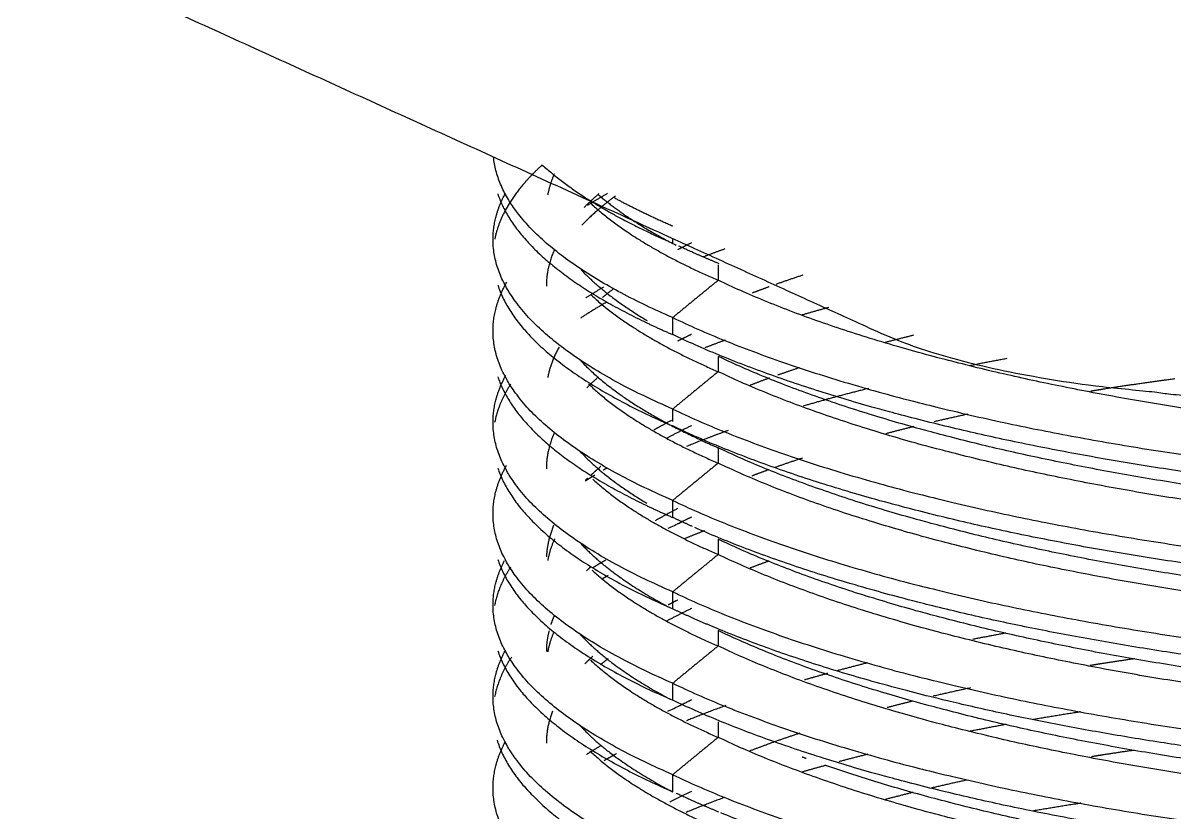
# Model space of a CAD drawing. Header units: millimetres. Extents: x 4812 to 5406, y -603 to -183.
# Drawn here: x 5298.33 to 5313.45, y -500.14 to -489.77 of the extents above; entities that cross this region are included whole.
import ezdxf

# ---------------------------------------------------------------- set-up
doc = ezdxf.new("R2010")
doc.units = ezdxf.units.MM
doc.header["$LTSCALE"] = 0.1
doc.layers.get('0').update_dxf_attribs({"lineweight": 13})

msp = doc.modelspace()

# ---------------------------------------------------------------- linework, layer by layer
at = {"lineweight": -3}
for points, weights, knots in [([(5298.327, -488.717), (5303.944, -491.274), (5309.561, -493.831), (5312.957, -495.377), (5318.499, -494.43), (5337.385, -491.201), (5356.271, -487.972), (5356.612, -487.914), (5356.953, -487.855)], [1, 1, 1, 0.707106781187, 1, 1, 1, 1, 1], [-79.6, -79.6, -79.6, -58.1, -58.1, -45.1, -45.1, -0.8, -0.8, 0, 0, 0]), ([(5305.141, -491.633), (5305.03, -491.734), (5304.937, -491.837), (5304.594, -492.219), (5304.517, -492.61)], [0.990837123838, 0.995103604758, 1, 0.98206816816, 0.972584802383], [-14.108422, -14.108422, -14.108422, -13.255755, -13.255755, -10.133074, -10.133074, -10.133074]), ([(5306.853, -493.638), (5310.316, -495.29), (5316.76, -495.796), (5323.205, -496.303), (5328.855, -495.412), (5334.506, -494.521), (5336.053, -492.798), (5336.495, -492.306), (5336.495, -491.8)], [1, 0.923879532511, 1, 0.923879532511, 1, 0.923879532511, 1, 0.976999908643, 0.967898949015], [-53.02302, -53.02302, -53.02302, -39.767265, -39.767265, -26.51151, -26.51151, -13.255755, -13.255755, -9.250478, -9.250478, -9.250478]), ([(5335.231, -492.509), (5333.614, -494.052), (5328.49, -494.857), (5323.086, -495.706), (5316.924, -495.218), (5310.761, -494.731), (5307.45, -493.148)], [0.993062179729, 0.927522817938, 1, 0.923879532511, 1, 0.923879532609, 0.999999999902], [-37.420999, -37.420999, -37.420999, -25.351796, -25.351796, -12.675898, -12.675898, 0, 0, 0]), ([(5306.853, -494.839), (5310.316, -496.49), (5316.76, -496.997), (5323.205, -497.503), (5328.855, -496.612), (5334.506, -495.721), (5336.053, -493.998), (5336.495, -493.506), (5336.495, -493.001)], [1, 0.923879532511, 1, 0.923879532511, 1, 0.923879532511, 1, 0.976999908643, 0.967898949015], [-53.02302, -53.02302, -53.02302, -39.767265, -39.767265, -26.51151, -26.51151, -13.255755, -13.255755, -9.250478, -9.250478, -9.250478]), ([(5335.248, -493.693), (5333.646, -495.248), (5328.49, -496.058), (5323.086, -496.907), (5316.924, -496.419), (5310.761, -495.931), (5307.45, -494.348)], [0.993820037785, 0.927106296916, 1, 0.923879532511, 1, 0.923879532511, 1], [-37.49036, -37.49036, -37.49036, -25.351796, -25.351796, -12.675898, -12.675898, 0, 0, 0]), ([(5334.496, -494.088), (5332.453, -495.067), (5328.855, -495.635), (5323.205, -496.526), (5316.76, -496.019), (5310.316, -495.512), (5306.853, -493.861)], [0.965590945302, 0.950151436096, 1, 0.923879532511, 1, 0.923879532511, 1], [-35.192228, -35.192228, -35.192228, -26.51151, -26.51151, -13.255755, -13.255755, 0, 0, 0]), ([(5306.853, -496.039), (5310.316, -497.69), (5316.76, -498.197), (5323.205, -498.704), (5328.855, -497.813), (5334.506, -496.922), (5336.053, -495.199), (5336.495, -494.706), (5336.495, -494.201)], [1, 0.923879532511, 1, 0.923879532511, 1, 0.923879532511, 1, 0.976999908643, 0.967898949015], [-53.02302, -53.02302, -53.02302, -39.767265, -39.767265, -26.51151, -26.51151, -13.255755, -13.255755, -9.250478, -9.250478, -9.250478]), ([(5333.891, -494.378), (5331.937, -495.315), (5328.49, -495.856), (5323.086, -496.705), (5316.924, -496.217), (5310.761, -495.73), (5307.45, -494.147)], [0.96565146601, 0.95005413795, 1, 0.923879532511, 1, 0.923879532511, 1], [-33.66899, -33.66899, -33.66899, -25.351796, -25.351796, -12.675898, -12.675898, 0, 0, 0]), ([(5313.442, -494.443), (5312.962, -494.506), (5312.501, -494.579), (5312.42, -494.592), (5312.34, -494.605)], [0.987311865977, 0.99301496611, 1, 0.998773571072, 0.997586661814], [-26.514973, -26.514973, -26.514973, -25.351796, -25.351796, -25.147566, -25.147566, -25.147566]), ([(5335.214, -494.927), (5333.582, -496.458), (5328.49, -497.258), (5323.086, -498.107), (5316.924, -497.619), (5310.761, -497.131), (5307.45, -495.549)], [0.992306382147, 0.927943288514, 1, 0.923879532511, 1, 0.923879532511, 1], [-37.350981, -37.350981, -37.350981, -25.351796, -25.351796, -12.675898, -12.675898, 0, 0, 0]), ([(5334.496, -495.289), (5332.453, -496.268), (5328.855, -496.835), (5323.205, -497.726), (5316.76, -497.219), (5310.316, -496.713), (5306.853, -495.061)], [0.965590945302, 0.950151436096, 1, 0.923879532511, 1, 0.923879532511, 1], [-35.192228, -35.192228, -35.192228, -26.51151, -26.51151, -13.255755, -13.255755, 0, 0, 0]), ([(5306.853, -497.239), (5310.316, -498.891), (5316.76, -499.397), (5323.205, -499.904), (5328.855, -499.013), (5334.506, -498.122), (5336.053, -496.399), (5336.495, -495.907), (5336.495, -495.401)], [1, 0.923879532511, 1, 0.923879532511, 1, 0.923879532511, 1, 0.976999908643, 0.967898949015], [-53.02302, -53.02302, -53.02302, -39.767265, -39.767265, -26.51151, -26.51151, -13.255755, -13.255755, -9.250478, -9.250478, -9.250478]), ([(5333.891, -495.579), (5331.937, -496.515), (5328.49, -497.057), (5323.086, -497.905), (5316.924, -497.418), (5310.761, -496.93), (5307.45, -495.347)], [0.96565146601, 0.95005413795, 1, 0.923879532511, 1, 0.923879532511, 1], [-33.66899, -33.66899, -33.66899, -25.351796, -25.351796, -12.675898, -12.675898, 0, 0, 0]), ([(5335.211, -496.129), (5333.578, -497.659), (5328.49, -498.458), (5323.086, -499.307), (5316.924, -498.819), (5310.761, -498.332), (5307.45, -496.749)], [0.99220557223, 0.927999765521, 1, 0.923879532511, 1, 0.923879532511, 1], [-37.341576, -37.341576, -37.341576, -25.351796, -25.351796, -12.675898, -12.675898, 0, 0, 0]), ([(5334.496, -496.489), (5332.453, -497.468), (5328.855, -498.035), (5323.205, -498.926), (5316.76, -498.42), (5310.62, -497.937), (5307.142, -496.394)], [0.965590945302, 0.950151436096, 1, 0.923879532511, 1, 0.92721000053, 0.993630497203], [-35.192228, -35.192228, -35.192228, -26.51151, -26.51151, -13.255755, -13.255755, -0.579974, -0.579974, -0.579974]), ([(5306.853, -498.44), (5310.316, -500.091), (5316.76, -500.598), (5323.205, -501.104), (5328.855, -500.213), (5334.506, -499.322), (5336.053, -497.599), (5336.495, -497.107), (5336.495, -496.602)], [1, 0.923879532511, 1, 0.923879532511, 1, 0.923879532511, 1, 0.976999908643, 0.967898949015], [-53.02302, -53.02302, -53.02302, -39.767265, -39.767265, -26.51151, -26.51151, -13.255755, -13.255755, -9.250478, -9.250478, -9.250478]), ([(5333.814, -496.815), (5331.866, -497.727), (5328.49, -498.257), (5323.086, -499.106), (5316.924, -498.618), (5310.761, -498.13), (5307.45, -496.548)], [0.965059938084, 0.951042313842, 1, 0.923879532511, 1, 0.923879532511, 1], [-33.504434, -33.504434, -33.504434, -25.351796, -25.351796, -12.675898, -12.675898, 0, 0, 0]), ([(5335.247, -497.295), (5333.644, -498.849), (5328.49, -499.659), (5323.086, -500.508), (5316.924, -500.02), (5310.761, -499.532), (5307.45, -497.95)], [0.99378037679, 0.927127971135, 1, 0.923879532511, 1, 0.923879532511, 1], [-37.486751, -37.486751, -37.486751, -25.351796, -25.351796, -12.675898, -12.675898, 0, 0, 0]), ([(5334.496, -497.689), (5332.453, -498.668), (5328.855, -499.236), (5323.205, -500.127), (5316.76, -499.62), (5310.937, -499.162), (5307.463, -497.732)], [0.965590945302, 0.950151436096, 1, 0.923879532511, 1, 0.930711487969, 0.987562450848], [-35.192228, -35.192228, -35.192228, -26.51151, -26.51151, -13.255755, -13.255755, -1.189729, -1.189729, -1.189729]), ([(5306.853, -499.64), (5310.316, -501.292), (5316.76, -501.798), (5323.205, -502.305), (5328.855, -501.414), (5334.506, -500.523), (5336.053, -498.8), (5336.495, -498.307), (5336.495, -497.802)], [1, 0.923879532511, 1, 0.923879532511, 1, 0.923879532511, 1, 0.976999908643, 0.967898949015], [-53.02302, -53.02302, -53.02302, -39.767265, -39.767265, -26.51151, -26.51151, -13.255755, -13.255755, -9.250478, -9.250478, -9.250478]), ([(5333.891, -497.979), (5331.937, -498.916), (5328.49, -499.457), (5323.086, -500.306), (5316.924, -499.818), (5310.761, -499.331), (5307.45, -497.748)], [0.96565146601, 0.95005413795, 1, 0.923879532511, 1, 0.923879532511, 1], [-33.66899, -33.66899, -33.66899, -25.351796, -25.351796, -12.675898, -12.675898, 0, 0, 0]), ([(5312.918, -498.117), (5312.707, -498.148), (5312.501, -498.18), (5312.413, -498.194), (5312.326, -498.208)], [0.993982444066, 0.996861848199, 1, 0.998662538024, 0.997372075352], [-25.8743743, -25.8743743, -25.8743743, -25.3517961, -25.3517961, -25.1290764, -25.1290764, -25.1290764]), ([(5335.195, -498.545), (5333.55, -500.064), (5328.49, -500.859), (5323.086, -501.708), (5316.924, -501.22), (5310.761, -500.732), (5307.45, -499.15)], [0.991547441472, 0.928370806793, 1, 0.923879532511, 1, 0.923879532511, 1], [-37.279788, -37.279788, -37.279788, -25.351796, -25.351796, -12.675898, -12.675898, 0, 0, 0]), ([(5334.496, -498.89), (5332.453, -499.869), (5328.855, -500.436), (5323.205, -501.327), (5316.76, -500.821), (5310.316, -500.314), (5306.853, -498.662)], [0.965590945302, 0.950151436096, 1, 0.923879532511, 1, 0.923879532511, 1], [-35.192228, -35.192228, -35.192228, -26.51151, -26.51151, -13.255755, -13.255755, 0, 0, 0]), ([(5312.205, -498.815), (5312.17, -498.82), (5312.135, -498.826), (5311.855, -498.87), (5311.583, -498.917)], [0.998985770007, 0.999489460822, 1, 0.995936769324, 0.992307320627], [-26.600416, -26.600416, -26.600416, -26.5115098, -26.5115098, -25.8039315, -25.8039315, -25.8039315]), ([(5306.853, -500.84), (5310.316, -502.492), (5316.76, -502.999), (5323.205, -503.505), (5328.855, -502.614), (5334.506, -501.723), (5336.053, -500), (5336.495, -499.508), (5336.495, -499.002)], [1, 0.923879532511, 1, 0.923879532511, 1, 0.923879532511, 1, 0.976999908643, 0.967898949015], [-53.02302, -53.02302, -53.02302, -39.767265, -39.767265, -26.51151, -26.51151, -13.255755, -13.255755, -9.250478, -9.250478, -9.250478]), ([(5312.908, -499.319), (5312.703, -499.349), (5312.501, -499.38), (5312.425, -499.392), (5312.349, -499.405)], [0.994109936733, 0.996931253905, 1, 0.998841054244, 0.99771739874], [-25.8628165, -25.8628165, -25.8628165, -25.3517961, -25.3517961, -25.1588036, -25.1588036, -25.1588036]), ([(5332.456, -499.746), (5330.781, -500.298), (5328.49, -500.658), (5323.086, -501.507), (5316.924, -501.019), (5312.09, -500.636), (5308.862, -499.52)], [0.962426518271, 0.966243938125, 1, 0.923879532511, 1, 0.939301336677, 0.975405224645], [-30.972996, -30.972996, -30.972996, -25.351796, -25.351796, -12.675898, -12.675898, -2.568103, -2.568103, -2.568103]), ([(5335.238, -499.706), (5333.626, -501.253), (5328.49, -502.059), (5323.086, -502.908), (5316.924, -502.421), (5310.761, -501.933), (5307.45, -500.35)], [0.993338757312, 0.927370228524, 1, 0.923879532511, 1, 0.923879532511, 1], [-37.446409, -37.446409, -37.446409, -25.351796, -25.351796, -12.675898, -12.675898, 0, 0, 0]), ([(5334.496, -500.09), (5332.453, -501.069), (5328.855, -501.636), (5323.205, -502.528), (5316.76, -502.021), (5310.957, -501.565), (5307.484, -500.141)], [0.965590945302, 0.950151436096, 1, 0.923879532511, 1, 0.930932082003, 0.987201736247], [-35.192228, -35.192228, -35.192228, -26.51151, -26.51151, -13.255755, -13.255755, -1.228144, -1.228144, -1.228144]), ([(5312.209, -500.015), (5312.172, -500.02), (5312.135, -500.026), (5311.852, -500.071), (5311.577, -500.118)], [0.998927906485, 0.999460124235, 1, 0.995896239259, 0.992234957466], [-26.6055248, -26.6055248, -26.6055248, -26.5115098, -26.5115098, -25.7968736, -25.7968736, -25.7968736])]:
    msp.add_rational_spline(points, weights, degree=2, knots=knots, dxfattribs=at)
for points, weights in [([(5306.853, -493.638), (5304.618, -492.669), (5304.501, -491.528)], [1, 0.949497243565, 0.966007433626]), ([(5305.142, -491.634), (5305.741, -492.178), (5306.853, -492.661)], [0.965901081432, 0.97421855206, 0.999999999911]), ([(5305.299, -491.749), (5305.239, -491.887), (5305.213, -492.026)], [0.980192358291, 0.975617966302, 0.972189990232]), ([(5304.495, -492.612), (5304.495, -492.304), (5304.661, -491.999)], [0.967898949015, 0.973424685418, 0.984074238968]), ([(5304.558, -492.014), (5304.86, -492.914), (5306.503, -493.702)], [0.963055956244, 0.956157460833, 0.991894394362]), ([(5306.102, -492.041), (5305.847, -492.229), (5305.662, -492.424)], [0.981370324966, 0.988271086069, 0.99762265183]), ([(5305.883, -492.013), (5305.781, -492.101), (5305.693, -492.19)], [0.9881570332, 0.991857101918, 0.996079364981]), ([(5305.735, -492.164), (5305.86, -492.084), (5305.997, -492.006)], [0.975008109331, 0.97271593661, 0.970825808413]), ([(5305.874, -492.021), (5306.275, -492.366), (5306.898, -492.687)], [0.966801926496, 0.972949079714, 0.986867982732]), ([(5306.853, -492.438), (5306.429, -492.254), (5306.077, -492.06)], [1, 0.990013190461, 0.982646868369]), ([(5305.769, -492.128), (5306.344, -492.669), (5307.45, -493.148)], [0.96527780065, 0.973211251008, 0.999999999902]), ([(5306.853, -494.839), (5304.495, -493.816), (5304.495, -492.612)], [1, 0.946879623868, 0.967898949015]), ([(5307.099, -492.657), (5307.007, -492.702), (5306.918, -492.747)], [0.96565146601, 0.966404269132, 0.967309755009]), ([(5307.464, -492.931), (5307.186, -492.817), (5306.932, -492.698)], [0.987545953668, 0.992391894525, 0.998154923991]), ([(5305.3, -492.746), (5305.195, -492.983), (5305.195, -493.223)], [0.980272973038, 0.972392083213, 0.967898949015]), ([(5307.537, -492.736), (5307.394, -492.788), (5307.256, -492.842)], [0.961940253788, 0.961950741763, 0.962186850952]), ([(5305.653, -493.011), (5305.977, -493.354), (5306.518, -493.677)], [0.963816426427, 0.967533545258, 0.978613197069]), ([(5308.56, -493.081), (5308.379, -493.14), (5308.207, -493.202)], [0.962488143474, 0.962053627282, 0.961963407525]), ([(5304.495, -493.812), (5304.495, -493.491), (5304.675, -493.174)], [0.967898949015, 0.973658072176, 0.984982975231]), ([(5304.558, -493.214), (5304.892, -494.211), (5306.853, -495.061)], [0.963055956244, 0.95542190987, 1]), ([(5305.712, -493.379), (5305.826, -493.305), (5305.95, -493.233)], [0.975438600389, 0.973286538652, 0.971477570967]), ([(5306.079, -493.258), (5306.002, -493.316), (5305.932, -493.374)], [0.981978061412, 0.984109275302, 0.986467158806]), ([(5308.119, -493.233), (5308.007, -493.274), (5307.898, -493.315)], [0.961939782002, 0.961938238217, 0.962088044361]), ([(5305.99, -493.433), (5305.805, -493.538), (5305.643, -493.646)], [0.970921433997, 0.973487433972, 0.976786522285]), ([(5305.777, -493.335), (5306.351, -493.873), (5307.45, -494.348)], [0.965380469146, 0.97338327779, 1]), ([(5308.898, -493.505), (5308.718, -493.555), (5308.545, -493.606)], [0.966122139404, 0.965086614056, 0.964307477296]), ([(5306.503, -493.702), (5306.672, -493.782), (5306.853, -493.861)], [0.991894394362, 0.995704839148, 1]), ([(5306.853, -496.039), (5304.495, -495.017), (5304.495, -493.812)], [1, 0.946879623868, 0.967898949015]), ([(5307.099, -493.858), (5307.007, -493.902), (5306.918, -493.947)], [0.96565146601, 0.966404269132, 0.967309755009]), ([(5310.014, -493.87), (5309.82, -493.918), (5309.632, -493.967)], [0.970473205275, 0.96888286916, 0.967588916361]), ([(5305.362, -494.024), (5305.25, -494.224), (5305.213, -494.426)], [0.984649486628, 0.977196886569, 0.972189990232]), ([(5307.541, -493.935), (5307.406, -493.984), (5307.277, -494.034)], [0.961940022404, 0.961947141773, 0.962152136724]), ([(5305.637, -494.194), (5306.205, -494.809), (5307.45, -495.347)], [0.963628231216, 0.969956210047, 1]), ([(5311.24, -494.177), (5310.991, -494.222), (5310.75, -494.271)], [0.987898861478, 0.98481860988, 0.982103854453]), ([(5308.516, -494.296), (5308.369, -494.345), (5308.228, -494.394)], [0.962386861065, 0.962066778405, 0.96197584828]), ([(5304.495, -495.013), (5304.495, -494.702), (5304.664, -494.394)], [0.967898949015, 0.973472340985, 0.984258309796]), ([(5304.727, -494.511), (5304.565, -494.762), (5304.516, -495.017)], [0.988206483957, 0.978556735476, 0.972452068143]), ([(5304.558, -494.414), (5304.86, -495.315), (5306.503, -496.102)], [0.963055956244, 0.956157460833, 0.991894394362]), ([(5305.879, -494.417), (5305.798, -494.487), (5305.726, -494.558)], [0.988298525815, 0.991255283165, 0.994543710675]), ([(5305.748, -494.508), (5306.322, -495.061), (5307.45, -495.549)], [0.964988876077, 0.972712409037, 1]), ([(5308.123, -494.432), (5307.995, -494.478), (5307.872, -494.526)], [0.961939872511, 0.961935321922, 0.962125659135]), ([(5309.424, -494.568), (5308.978, -494.679), (5308.567, -494.8)], [0.969622470594, 0.966293456511, 0.964406946822]), ([(5310.727, -494.906), (5310.503, -494.955), (5310.286, -495.005)], [0.977133777778, 0.974801378734, 0.972827021099]), ([(5306.853, -497.239), (5304.495, -496.217), (5304.495, -495.013)], [1, 0.946879623868, 0.967898949015]), ([(5306.837, -494.988), (5306.717, -495.051), (5306.605, -495.115)], [0.968187336419, 0.969548295052, 0.971205722289]), ([(5307.099, -495.058), (5306.932, -495.138), (5306.779, -495.22)], [0.96565146601, 0.967008433218, 0.968861496589]), ([(5307.58, -495.121), (5307.295, -495.224), (5307.034, -495.331)], [0.961942058477, 0.961897225952, 0.962729252705]), ([(5310.018, -495.069), (5309.832, -495.115), (5309.652, -495.162)], [0.970505015725, 0.968981888806, 0.967729613964]), ([(5305.3, -495.148), (5305.195, -495.385), (5305.195, -495.623)], [0.980228271581, 0.972379332608, 0.967898949015]), ([(5305.641, -495.399), (5305.965, -495.747), (5306.512, -496.074)], [0.96367932694, 0.967304998647, 0.978487460669]), ([(5304.495, -496.213), (5304.495, -495.893), (5304.674, -495.575)], [0.967898949015, 0.973648233467, 0.984944297243]), ([(5308.556, -495.483), (5308.374, -495.543), (5308.202, -495.604)], [0.96247660227, 0.962046452878, 0.961960968327]), ([(5304.558, -495.615), (5304.892, -496.612), (5306.853, -497.462)], [0.963055956244, 0.95542190987, 1]), ([(5305.708, -495.782), (5305.767, -495.744), (5305.83, -495.705)], [0.975518916139, 0.974383388975, 0.973342817825]), ([(5305.911, -495.591), (5305.846, -495.646), (5305.786, -495.701)], [0.98717340558, 0.989443476633, 0.991917768033]), ([(5305.94, -495.64), (5305.965, -495.626), (5305.99, -495.611)], [0.971629378914, 0.971268693388, 0.970921433997]), ([(5308.115, -495.635), (5308.002, -495.676), (5307.893, -495.718)], [0.961939784469, 0.96194144556, 0.962094603944]), ([(5305.736, -495.748), (5305.721, -495.764), (5305.706, -495.779)], [0.994069182959, 0.994769595857, 0.995485277574]), ([(5305.804, -495.761), (5306.377, -496.285), (5307.45, -496.749)], [0.965766874309, 0.974008760707, 1]), ([(5306.503, -496.102), (5306.672, -496.183), (5306.853, -496.262)], [0.991894394362, 0.995704839148, 1]), ([(5306.918, -496.146), (5306.765, -496.225), (5306.624, -496.305)], [0.967309755009, 0.968884221134, 0.970920316454]), ([(5306.853, -498.44), (5304.495, -497.417), (5304.495, -496.213)], [1, 0.946879623868, 0.967898949015]), ([(5307.113, -496.382), (5306.98, -496.322), (5306.853, -496.262)], [0.994216074845, 0.996988929574, 1]), ([(5307.099, -496.258), (5307.007, -496.303), (5306.918, -496.348)], [0.96565146601, 0.966404269132, 0.967309755009]), ([(5305.292, -496.365), (5305.205, -496.571), (5305.196, -496.779)], [0.979665362703, 0.972943148676, 0.968770251483]), ([(5307.272, -496.436), (5307.137, -496.489), (5307.008, -496.542)], [0.962159684566, 0.962377927975, 0.96281275265]), ([(5305.304, -496.541), (5305.239, -496.684), (5305.213, -496.827)], [0.980521362401, 0.975740690947, 0.972189990232]), ([(5305.651, -496.609), (5306.059, -497.044), (5306.814, -497.445)], [0.963785206833, 0.968460840722, 0.984982725599]), ([(5304.495, -497.413), (5304.495, -497.119), (5304.646, -496.827)], [0.967898949015, 0.973177930087, 0.983133331112]), ([(5304.724, -496.916), (5304.565, -497.165), (5304.516, -497.417)], [0.988017659622, 0.978496900297, 0.972452068143]), ([(5304.558, -496.815), (5304.892, -497.812), (5306.853, -498.662)], [0.963055956244, 0.95542190987, 1]), ([(5305.779, -496.909), (5305.75, -496.936), (5305.722, -496.963)], [0.992234403484, 0.993449587462, 0.99471351512]), ([(5305.81, -496.918), (5305.89, -496.869), (5305.975, -496.82)], [0.973676735063, 0.972327224072, 0.971132879201]), ([(5308.118, -496.834), (5307.99, -496.881), (5307.867, -496.928)], [0.961939770578, 0.961938852203, 0.962133044034]), ([(5305.795, -496.954), (5306.369, -497.482), (5307.45, -497.95)], [0.965639750681, 0.973806622288, 1]), ([(5306.004, -497.026), (5305.967, -497.047), (5305.93, -497.069)], [0.97071786467, 0.971229611762, 0.971771192774]), ([(5306.918, -497.347), (5306.855, -497.379), (5306.795, -497.411)], [0.967309755009, 0.967952617523, 0.968672439642]), ([(5306.853, -499.64), (5304.495, -498.618), (5304.495, -497.413)], [1, 0.946879623868, 0.967898949015]), ([(5305.299, -497.55), (5305.273, -497.609), (5305.254, -497.668)], [0.980187892785, 0.978224890317, 0.976473053564]), ([(5307.099, -497.459), (5306.93, -497.54), (5306.775, -497.623)], [0.96565146601, 0.967028168243, 0.9689155015]), ([(5307.457, -497.73), (5307.14, -497.599), (5306.853, -497.462)], [0.987662010359, 0.993228656025, 1]), ([(5305.23, -497.749), (5305.195, -497.887), (5305.195, -498.024)], [0.97417258775, 0.970477776501, 0.967898949015]), ([(5305.293, -497.766), (5305.237, -497.896), (5305.213, -498.027)], [0.979706395125, 0.975434651406, 0.972189990232]), ([(5305.637, -497.795), (5306.048, -498.24), (5306.82, -498.648)], [0.963628231216, 0.968195968698, 0.985120625743]), ([(5311.225, -497.781), (5311.003, -497.822), (5310.786, -497.864)], [0.987720823976, 0.98497222245, 0.982516658178]), ([(5304.495, -498.614), (5304.495, -498.307), (5304.659, -498.004)], [0.967898949015, 0.973394757419, 0.983959030954]), ([(5304.738, -498.095), (5304.567, -498.355), (5304.516, -498.618)], [0.988854256849, 0.97876038605, 0.972452068143]), ([(5304.558, -498.015), (5304.892, -499.012), (5306.853, -499.863)], [0.963055956244, 0.95542190987, 1]), ([(5305.806, -498.083), (5305.752, -498.133), (5305.702, -498.183)], [0.991101835157, 0.993299154023, 0.995662037623]), ([(5305.774, -498.134), (5306.348, -498.673), (5307.45, -499.15)], [0.965338749515, 0.973313688065, 1]), ([(5306.005, -498.116), (5305.953, -498.157), (5305.904, -498.199)], [0.984124368819, 0.9857167898, 0.987423515491]), ([(5308.888, -498.31), (5308.734, -498.352), (5308.584, -498.396)], [0.966065066434, 0.965180285364, 0.964485269283]), ([(5309.41, -498.172), (5309.207, -498.223), (5309.011, -498.276)], [0.969518484722, 0.968008451156, 0.96679928658]), ([(5306.853, -500.84), (5304.495, -499.818), (5304.495, -498.614)], [1, 0.946879623868, 0.967898949015]), ([(5310.764, -498.5), (5310.514, -498.553), (5310.272, -498.61)], [0.977515339712, 0.974885838921, 0.972700255937]), ([(5307.099, -498.659), (5307.007, -498.704), (5306.918, -498.749)], [0.96565146601, 0.966404269132, 0.967309755009]), ([(5307.549, -498.733), (5307.28, -498.831), (5307.033, -498.933)], [0.961939773756, 0.961942204973, 0.962732669017]), ([(5310.004, -498.674), (5309.834, -498.716), (5309.669, -498.759)], [0.970390850335, 0.969007137546, 0.967849982802]), ([(5305.276, -498.806), (5305.195, -499.015), (5305.195, -499.224)], [0.978360110398, 0.971831774733, 0.967898949015]), ([(5305.637, -498.995), (5306.056, -499.449), (5306.852, -499.865)], [0.963628231216, 0.968290468024, 0.985826203877]), ([(5311.229, -498.98), (5310.991, -499.024), (5310.758, -499.07)], [0.987770291536, 0.984816774411, 0.982200968708]), ([(5304.495, -499.814), (5304.495, -499.507), (5304.659, -499.204)], [0.967898949015, 0.973399349652, 0.983976689256]), ([(5304.549, -499.187), (5304.863, -500.2), (5306.853, -501.063)], [0.963285712127, 0.954782461283, 1]), ([(5308.524, -499.095), (5308.177, -499.209), (5307.862, -499.331)], [0.962404815912, 0.961634169606, 0.962140582042]), ([(5305.722, -499.374), (5305.817, -499.313), (5305.918, -499.254)], [0.975243267821, 0.973483018175, 0.971955675541]), ([(5305.765, -499.326), (5306.339, -499.87), (5307.45, -500.35)], [0.965218155895, 0.973110096421, 1]), ([(5306.115, -499.365), (5306.032, -499.41), (5305.953, -499.456)], [0.969295564033, 0.970298411821, 0.971437982195]), ([(5308.606, -499.429), (5308.579, -499.419), (5308.552, -499.409)], [0.978603124217, 0.978961231869, 0.979327035514]), ([(5308.861, -499.518), (5308.707, -499.56), (5308.557, -499.604)], [0.965911014415, 0.965041316087, 0.964362080595]), ([(5309.413, -499.372), (5309.22, -499.42), (5309.033, -499.47)], [0.969547349705, 0.968105411892, 0.966936778298]), ([(5306.853, -502.041), (5304.495, -501.018), (5304.495, -499.814)], [1, 0.946879623868, 0.967898949015]), ([(5310.718, -499.71), (5310.477, -499.762), (5310.245, -499.817)], [0.977034652451, 0.974536818814, 0.972452315413]), ([(5307.099, -499.859), (5306.951, -499.93), (5306.814, -500.003)], [0.96565146601, 0.966853717789, 0.968445389359]), ([(5307.457, -500.13), (5307.166, -500.01), (5306.9, -499.885)], [0.987662010359, 0.992769684684, 0.998891591551]), ([(5307.534, -499.939), (5307.269, -500.036), (5307.024, -500.137)], [0.961940513043, 0.961964505395, 0.962759310708]), ([(5310.008, -499.873), (5309.822, -499.919), (5309.642, -499.966)], [0.970422542328, 0.968905880333, 0.967660387067])]:
    msp.add_rational_spline(points, weights, degree=2, dxfattribs=at)
for points, degree in [([(5306.853, -492.661), (5306.853, -492.636), (5306.853, -492.612)], 2), ([(5307.45, -492.947), (5307.45, -493.047), (5307.45, -493.148)], 2), ([(5307.45, -493.148), (5307.151, -493.393), (5306.853, -493.638)], 2), ([(5306.853, -493.861), (5306.853, -493.75), (5306.853, -493.638)], 2), ([(5307.45, -494.147), (5307.45, -494.248), (5307.45, -494.348)], 2), ([(5307.45, -494.348), (5307.151, -494.593), (5306.853, -494.839)], 2), ([(5306.853, -495.003), (5306.853, -494.921), (5306.853, -494.839)], 2), ([(5307.45, -495.347), (5307.45, -495.448), (5307.45, -495.549)], 2), ([(5307.45, -495.549), (5307.151, -495.794), (5306.853, -496.039)], 2), ([(5306.853, -496.262), (5306.853, -496.15), (5306.853, -496.039)], 2), ([(5306.793, -496.405), (5306.848, -496.379), (5306.903, -496.353), (5306.958, -496.326)], 3), ([(5307.45, -496.548), (5307.45, -496.648), (5307.45, -496.749)], 2), ([(5307.45, -496.749), (5307.151, -496.994), (5306.853, -497.239)], 2), ([(5306.853, -497.462), (5306.853, -497.351), (5306.853, -497.239)], 2), ([(5307.45, -497.748), (5307.45, -497.849), (5307.45, -497.95)], 2), ([(5307.45, -497.95), (5307.151, -498.195), (5306.853, -498.44)], 2), ([(5306.853, -498.662), (5306.853, -498.551), (5306.853, -498.44)], 2), ([(5306.789, -498.808), (5306.842, -498.782), (5306.895, -498.757), (5306.949, -498.731)], 3), ([(5307.45, -498.948), (5307.45, -499.049), (5307.45, -499.15)], 2), ([(5307.45, -499.15), (5307.151, -499.395), (5306.853, -499.64)], 2), ([(5306.853, -499.863), (5306.853, -499.751), (5306.853, -499.64)], 2)]:
    msp.add_open_spline(points, degree=degree, dxfattribs=at)

doc.saveas('drawing.dxf')
